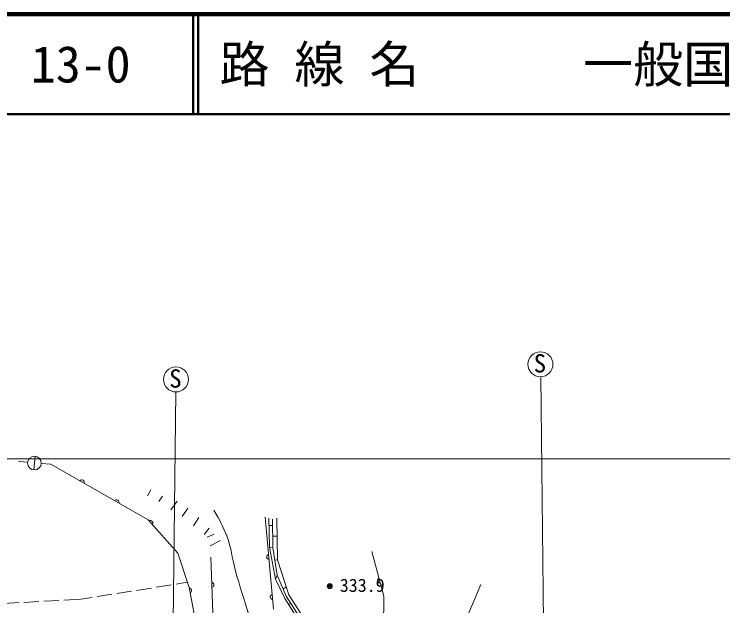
# Model space of a CAD drawing. Units: millimetres, scale not verified. Extents: x 40000 to 680000, y 20000 to 380000.
# Drawn here: x 159856 to 230700, y 320846 to 380000 of the extents above; entities that cross this region are included whole.
import ezdxf
from ezdxf.enums import TextEntityAlignment as Align

# ---------------------------------------------------------------- set-up
doc = ezdxf.new("R2010")
doc.units = ezdxf.units.MM
doc.header["$LTSCALE"] = 1000
doc.header["$PDMODE"] = 32
doc.header["$PDSIZE"] = 500
for name, color, linetype, lineweight in [('M-BGD', 7, 'Continuous', 13), ('M-STR-HTXT', 7, 'Continuous', 13), ('M-TTL', 2, 'Continuous', 140), ('M-TTL-LINE', 7, 'Continuous', 50)]:
    doc.layers.add(name, color=color, linetype=linetype, lineweight=lineweight)
doc.layers.add('M-TTL-TXT', color=7, linetype='Continuous')
doc.styles.add('ＭＳ ゴシック', font='')
doc.styles.get('ＭＳ ゴシック').set_extended_font_data('MS Gothic')

msp = doc.modelspace()

# ---------------------------------------------------------------- linework, layer by layer
at = {"layer": 'M-BGD'}
for p, q in [((212507, 343746), (213225, 275397)), ((176010, 342232), (175369, 287328)), ((160295, 335285), (161206, 335208)), ((161941, 335794), (161816, 334434)), ((162580, 335090), (163491, 335012)), ((173510, 332441), (173178, 331830)), ((174680, 331803), (174308, 331285)), ((176156, 331311), (175531, 330434)), ((177232, 330607), (176647, 329769)), ((178309, 329663), (177777, 328839)), ((184948, 329710), (185766, 320498)), ((185327, 329598), (185367, 326727)), ((185705, 326677), (185679, 329521)), ((186185, 325451), (186105, 329598)), ((185685, 328874), (185337, 328870)), ((179346, 328613), (178854, 327975)), ((179864, 328015), (179133, 327696)), ((180476, 327390), (179465, 326832)), ((185695, 327816), (186139, 327820)), ((185367, 326727), (185965, 323523)), ((185705, 326677), (185367, 326727)), ((186157, 323899), (185705, 326677)), ((179888, 314953), (179525, 325702)), ((186185, 325451), (185911, 325413)), ((187321, 321941), (186185, 325451)), ((186157, 323899), (185965, 323523)), ((187061, 321812), (186157, 323899)), ((176042, 323020), (177166, 323199)), ((185965, 323523), (186909, 321569)), ((172091, 322391), (173573, 322627)), ((174067, 322706), (175548, 322941)), ((186741, 322552), (187064, 322734)), ((166523, 321506), (167647, 321684)), ((168141, 321763), (169622, 321999)), ((170116, 322077), (171598, 322313)), ((189082, 318675), (187061, 321812)), ((189036, 319230), (187321, 321941)), ((158832, 321085), (160329, 321167)), ((160829, 321195), (162326, 321276)), ((162826, 321304), (164323, 321385)), ((164823, 321413), (166523, 321506)), ((186909, 321569), (189049, 318206)), ((187502, 321126), (187275, 320995))]:
    msp.add_line(p, q, dxfattribs=at)
for points in [[(178153, 318449), (177336, 322676), (176219, 326121), (173258, 329440), (163523, 335003)], [(195597, 326287), (196801, 321816), (196771, 318645), (196049, 315159)], [(206513, 322986), (204300, 317782), (201896, 313288)]]:
    msp.add_lwpolyline(points, dxfattribs=at)
for centre, radius in [((212470, 344996), 1250), ((176031, 343482), 1250), ((161882, 335113), 683), ((191411, 322817), 150), ((191411, 322817), 120), ((191411, 322817), 90), ((191411, 322817), 60), ((191411, 322817), 30), ((191411, 322817), 20)]:
    msp.add_circle(centre, radius, dxfattribs=at)
for centre, start, end in [((166610, 333175), 342.9355, 137.57474), ((170083, 331190), 342.9355, 137.57474), ((173466, 329123), 324.4099, 119.04913), ((185358, 325730), 107.75179, 262.39102), ((179562, 322947), 284.61389, 79.25312), ((196431, 323405), 117.74887, 272.3881), ((177339, 322366), 293.62604, 88.26528), ((185712, 321746), 107.75179, 262.39102)]:
    msp.add_arc(centre, 256, start, end, dxfattribs=at)
msp.add_open_spline([(179803, 330399), (180477, 329280), (180692, 328884), (181104, 327842), (181608, 326565), (181592, 325756), (181956, 324433), (182440, 322672), (182793, 321710), (183317, 319961), (183862, 318141), (183975, 317055), (184693, 315296), (185210, 314026), (185703, 313409), (186427, 312245), (186857, 311554), (187073, 311139), (187624, 310540), (188081, 310043), (188290, 309867), (188914, 309386)], degree=3, knots=[0, 0, 0, 0, 1, 1, 1, 2, 2, 2, 3, 3, 3, 4, 4, 4, 5, 5, 5, 6, 6, 6, 7, 7, 7, 7], dxfattribs=at)
msp.add_point((191411, 322817), dxfattribs=at)
at = {"layer": 'M-STR-HTXT'}
msp.add_line((142079, 335545), (379220, 335545), dxfattribs=at)
at = {"layer": 'M-TTL'}
msp.add_line((680000, 380000), (40000, 380000), dxfattribs=at)
at = {"layer": 'M-TTL-LINE'}
for p, q in [((177750, 380000), (177750, 370000)), ((178250, 380000), (178250, 370000)), ((40000, 370000), (680000, 370000))]:
    msp.add_line(p, q, dxfattribs=at)

# ---------------------------------------------------------------- texts
at = {"layer": 'M-BGD', "style": 'ＭＳ ゴシック'}
for s, height, p in [('S', 1833, (211791, 343622)), ('S', 1833, (175352, 342108)), ('333.9', 1320, (192405, 321844))]:
    msp.add_text(s, height=height, dxfattribs=at).set_placement(p, align=Align.BOTTOM_LEFT)
at = {"layer": 'M-TTL-TXT', "style": 'ＭＳ ゴシック'}
for s, p in [('路 線 名', (180380, 375000)), ('一般国道315号', (216734, 375000)), ('13-0', (161521, 375000))]:
    msp.add_text(s, height=3666, dxfattribs=at).set_placement(p, align=Align.MIDDLE_LEFT)

doc.saveas('drawing.dxf')
